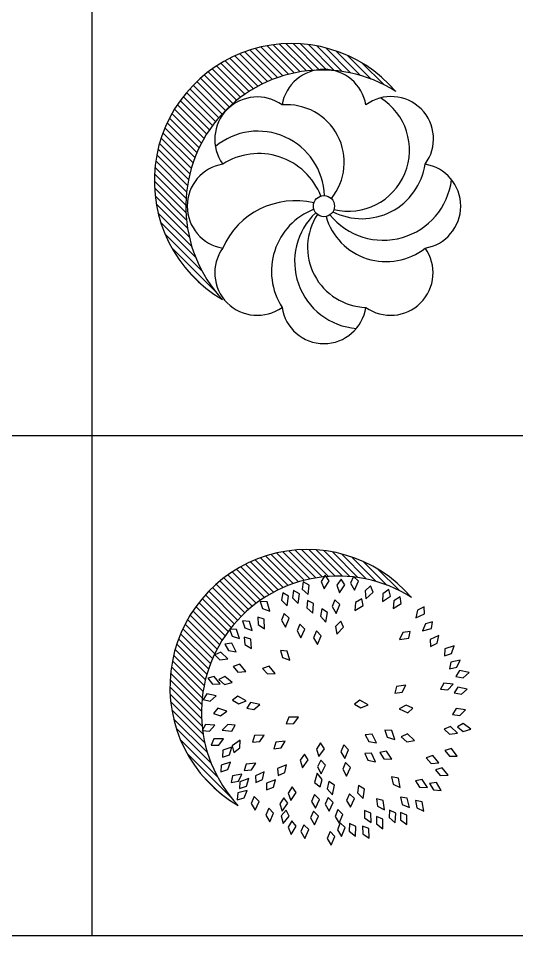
# Model space of a CAD drawing. Header units: millimetres. Extents: x -4017 to 59953, y -688 to 66564.
# Drawn here: x 11832 to 14185, y 9376 to 13705 of the extents above; entities that cross this region are included whole.
import ezdxf

# ---------------------------------------------------------------- set-up
doc = ezdxf.new("R2010")
doc.units = ezdxf.units.MM
doc.layers.add('www.cad-blocks.net', color=7, linetype='Continuous')

# ---------------------------------------------------------------- blocks, each defined once
blk = doc.blocks.new('A$C516926BB')
for p, q in [((14.6381, 38.5194), (14.6381, 0)), ((0, 2.361), (60.3118, 2.361)), ((0, 0), (62.4121, 0))]:
    blk.add_line(p, q)
blk = doc.blocks.new('A$C6AAC6A6D')
for p, q in [((0.6075, 1.2596), (0.478, 1.3891)), ((0.6337, 1.2669), (0.5048, 1.3958)), ((0.6607, 1.2732), (0.5325, 1.4014)), ((0.6889, 1.2785), (0.5614, 1.406)), ((0.7182, 1.2826), (0.5914, 1.4094)), ((0.7487, 1.2855), (0.6228, 1.4114)), ((0.7807, 1.2869), (0.6558, 1.4118)), ((0.8143, 1.2867), (0.6905, 1.4105)), ((0.8499, 1.2845), (0.7274, 1.407)), ((0.8877, 1.2801), (0.7669, 1.4009)), ((0.9285, 1.2727), (0.8098, 1.3915)), ((0.4893, 1.2107), (0.3572, 1.3428)), ((0.5115, 1.222), (0.3798, 1.3536)), ((0.5343, 1.2326), (0.4032, 1.3637)), ((0.5579, 1.2424), (0.4273, 1.373)), ((0.5823, 1.2514), (0.4522, 1.3815)), ((0.9732, 1.2615), (0.8574, 1.3773)), ((1.0234, 1.2446), (0.9123, 1.3557)), ((0.4271, 1.1727), (0.2936, 1.3062)), ((0.4472, 1.1861), (0.3142, 1.3191)), ((0.4679, 1.1987), (0.3354, 1.3313)), ((1.0832, 1.2182), (0.982, 1.3194)), ((0.3707, 1.1289), (0.2359, 1.2637)), ((0.3889, 1.1441), (0.2545, 1.2785)), ((0.4077, 1.1588), (0.2737, 1.2927)), ((0.3198, 1.0795), (0.1837, 1.2157)), ((0.3362, 1.0966), (0.2005, 1.2323)), ((0.3531, 1.1131), (0.2179, 1.2483)), ((0.289, 1.0436), (0.152, 1.1806)), ((0.3041, 1.0619), (0.1675, 1.1984)), ((0.2607, 1.0051), (0.1227, 1.143)), ((0.2745, 1.0246), (0.137, 1.1621)), ((0.2349, 0.964), (0.096, 1.1029)), ((0.2474, 0.9849), (0.109, 1.1233)), ((0.2119, 0.9202), (0.0719, 1.0602)), ((0.223, 0.9424), (0.0836, 1.0819)), ((0.1918, 0.8735), (0.0506, 1.0146)), ((0.2015, 0.8972), (0.0609, 1.0378)), ((0.1749, 0.8235), (0.0324, 0.966)), ((0.1829, 0.8489), (0.0411, 0.9907)), ((0.1617, 0.7699), (0.0177, 0.9139)), ((0.1678, 0.7972), (0.0246, 0.9404)), ((0.1567, 0.7416), (0.0118, 0.8864)), ((0.1502, 0.6812), (0.0032, 0.8281)), ((0.1528, 0.712), (0.0069, 0.8579)), ((0.149, 0.6489), (0.0009, 0.7971)), ((0.1496, 0.615), (0, 0.7646)), ((0.1521, 0.579), (0.0008, 0.7303)), ((0.1571, 0.5406), (0.0037, 0.694)), ((0.1651, 0.4992), (0.0091, 0.6552)), ((0.1773, 0.4536), (0.0176, 0.6133)), ((0.1956, 0.4019), (0.0305, 0.567)), ((0.2247, 0.3394), (0.0498, 0.5143)), ((0.2879, 0.2427), (0.081, 0.4497)), ((0.224, 0.2733), (0.1582, 0.3391))]:
    blk.add_line(p, q)
blk.add_circle((0.8009, 0.6446), 0.05)
for centre, radius, start, end in [((0.6484, 0.7635), 0.6484, 40.623, 239.745), ((0.7935, 0.6425), 0.6445, 57.4265, 222.9415), ((0.8009, 1.0896), 0.2006, 9.3989, 170.6011), ((0.4863, 0.9593), 0.2006, 54.3989, 215.6011), ((0.9161, 0.9094), 0.2888, 256.4237, 58.3832), ((1.1182, 0.9619), 0.2, 323.3264, 126.6736), ((0.6253, 0.8517), 0.2715, 320.8438, 94.7177), ((0.4892, 0.6843), 0.3142, 1.8748, 129.7194), ((0.4934, 0.578), 0.3146, 21.3429, 122.7691), ((0.3559, 0.6446), 0.2006, 99.3989, 260.6011), ((0.9803, 0.8871), 0.3016, 243.002, 351.5029), ((1.2459, 0.6446), 0.2006, 279.3989, 80.6011), ((1.081, 0.8081), 0.3243, 219.1067, 353.1332), ((0.6653, 0.2963), 0.3738, 76.3996, 156.2675), ((0.8683, 0.3368), 0.3151, 111.4574, 212.6403), ((0.9791, 0.383), 0.3166, 133.3144, 265.4759), ((1.0071, 0.4502), 0.2834, 146.8098, 268.3062), ((1.0947, 0.6784), 0.2958, 196.2578, 308.4346), ((0.4863, 0.33), 0.2006, 144.3989, 305.6011), ((1.1155, 0.33), 0.2006, 234.3989, 35.6011), ((0.8009, 0.1959), 0.2, 188.3264, 351.6736)]:
    blk.add_arc(centre, radius, start, end)
blk = doc.blocks.new('A$C09D832EE')
for p, q in [((0.6889, 1.262), (0.5614, 1.3895)), ((0.7182, 1.2661), (0.5914, 1.3929)), ((0.7487, 1.269), (0.6228, 1.3949)), ((0.7807, 1.2704), (0.6558, 1.3953)), ((0.8143, 1.2702), (0.6905, 1.394)), ((0.8499, 1.2681), (0.7274, 1.3905)), ((0.5343, 1.2161), (0.4032, 1.3472)), ((0.5579, 1.2259), (0.4273, 1.3565)), ((0.5823, 1.2349), (0.4522, 1.365)), ((0.6075, 1.2431), (0.478, 1.3726)), ((0.6337, 1.2504), (0.5048, 1.3793)), ((0.6607, 1.2567), (0.5325, 1.3849)), ((0.8877, 1.2636), (0.7669, 1.3845)), ((0.9285, 1.2562), (0.8098, 1.375)), ((0.9732, 1.245), (0.8574, 1.3608)), ((0.4472, 1.1696), (0.3142, 1.3026)), ((0.4679, 1.1822), (0.3354, 1.3148)), ((0.4893, 1.1942), (0.3572, 1.3263)), ((0.5115, 1.2055), (0.3798, 1.3371)), ((1.0234, 1.2281), (0.9123, 1.3392)), ((1.0832, 1.2017), (0.982, 1.3029)), ((0.3889, 1.1277), (0.2545, 1.262)), ((0.4077, 1.1423), (0.2737, 1.2762)), ((0.4271, 1.1562), (0.2936, 1.2897)), ((0.3362, 1.0801), (0.2005, 1.2158)), ((0.3531, 1.0966), (0.2179, 1.2318)), ((0.3707, 1.1124), (0.2359, 1.2472)), ((0.3041, 1.0454), (0.1675, 1.1819)), ((0.3198, 1.0631), (0.1837, 1.1992)), ((0.2607, 0.9886), (0.1227, 1.1265)), ((0.2745, 1.0081), (0.137, 1.1456)), ((0.289, 1.0271), (0.152, 1.1641)), ((0.2349, 0.9475), (0.096, 1.0865)), ((0.2474, 0.9684), (0.109, 1.1068)), ((0.2119, 0.9037), (0.0719, 1.0437)), ((0.223, 0.926), (0.0836, 1.0654)), ((0.1918, 0.857), (0.0506, 0.9982)), ((0.2015, 0.8807), (0.0609, 1.0213)), ((0.1829, 0.8324), (0.0411, 0.9742)), ((0.1678, 0.7807), (0.0246, 0.9239)), ((0.1749, 0.807), (0.0324, 0.9495)), ((0.1567, 0.7251), (0.0118, 0.87)), ((0.1617, 0.7534), (0.0177, 0.8974)), ((0.1528, 0.6955), (0.0069, 0.8414)), ((0.149, 0.6325), (0.0009, 0.7806)), ((0.1502, 0.6647), (0.0032, 0.8117)), ((0.1496, 0.5985), (0, 0.7481)), ((0.1521, 0.5625), (0.0008, 0.7138)), ((0.1571, 0.5242), (0.0037, 0.6775)), ((0.1651, 0.4827), (0.0091, 0.6387)), ((0.1773, 0.4371), (0.0176, 0.5968)), ((0.1956, 0.3854), (0.0305, 0.5505)), ((0.2247, 0.3229), (0.0498, 0.4978)), ((0.2879, 0.2263), (0.081, 0.4332)), ((0.224, 0.2568), (0.1582, 0.3226))]:
    blk.add_line(p, q)
at = {"linetype": 'ByBlock'}
for p, q in [((0.7322, 1.2748), (0.7139, 1.245)), ((0.7515, 1.2487), (0.7322, 1.2748)), ((0.8078, 1.2562), (0.7882, 1.2273)), ((0.8259, 1.2292), (0.8078, 1.2562)), ((0.8666, 1.2686), (0.8529, 1.2364)), ((0.8895, 1.2457), (0.8666, 1.2686)), ((0.6286, 1.243), (0.6251, 1.2082)), ((0.6573, 1.2279), (0.6286, 1.243)), ((0.6522, 1.1829), (0.6573, 1.2279)), ((0.7139, 1.245), (0.7275, 1.2104)), ((0.7275, 1.2104), (0.7515, 1.2487)), ((0.7882, 1.2273), (0.8001, 1.1921)), ((0.8001, 1.1921), (0.8259, 1.2292)), ((0.8529, 1.2364), (0.8714, 1.2042)), ((0.8714, 1.2042), (0.8895, 1.2457)), ((0.9474, 1.2241), (0.9219, 1.2003)), ((0.959, 1.1938), (0.9474, 1.2241)), ((0.5325, 1.1917), (0.5271, 1.1572)), ((0.5603, 1.1751), (0.5325, 1.1917)), ((0.553, 1.1306), (0.5603, 1.1751)), ((0.5834, 1.202), (0.579, 1.1673)), ((0.6117, 1.1861), (0.5834, 1.202)), ((0.6055, 1.1414), (0.6117, 1.1861)), ((0.6251, 1.2082), (0.6522, 1.1829)), ((0.9219, 1.2003), (0.9256, 1.1634)), ((0.9256, 1.1634), (0.959, 1.1938)), ((1.0048, 1.1873), (1.0029, 1.1502)), ((1.0029, 1.1502), (1.0406, 1.1752)), ((1.0338, 1.2069), (1.0048, 1.1873)), ((1.0406, 1.1752), (1.0338, 1.2069)), ((1.0866, 1.1723), (1.0568, 1.154)), ((1.092, 1.1404), (1.0866, 1.1723)), ((0.4265, 1.1512), (0.4365, 1.1177)), ((0.4587, 1.1482), (0.4265, 1.1512)), ((0.4713, 1.1048), (0.4587, 1.1482)), ((0.5271, 1.1572), (0.553, 1.1306)), ((0.579, 1.1673), (0.6055, 1.1414)), ((0.6494, 1.1551), (0.6468, 1.1203)), ((0.6785, 1.1408), (0.6494, 1.1551)), ((0.6747, 1.0958), (0.6785, 1.1408)), ((0.7793, 1.1584), (0.7657, 1.1262)), ((0.7657, 1.1262), (0.7842, 1.0941)), ((0.8023, 1.1355), (0.7793, 1.1584)), ((0.7842, 1.0941), (0.8023, 1.1355)), ((0.8764, 1.1452), (0.873, 1.1083)), ((0.873, 1.1083), (0.9116, 1.1316)), ((0.9062, 1.1636), (0.8764, 1.1452)), ((0.9116, 1.1316), (0.9062, 1.1636)), ((1.0568, 1.154), (1.0533, 1.117)), ((1.0533, 1.117), (1.092, 1.1404)), ((0.4365, 1.1177), (0.4713, 1.1048)), ((0.5401, 1.0941), (0.5264, 1.0619)), ((0.563, 1.0711), (0.5401, 1.0941)), ((0.6468, 1.1203), (0.6747, 1.0958)), ((0.7169, 1.1152), (0.7106, 1.0808)), ((0.7443, 1.0978), (0.7169, 1.1152)), ((0.7357, 1.0534), (0.7443, 1.0978)), ((1.1683, 1.1095), (1.1613, 1.0731)), ((1.1613, 1.0731), (1.202, 1.0926)), ((1.1996, 1.1249), (1.1683, 1.1095)), ((1.202, 1.0926), (1.1996, 1.1249)), ((0.3433, 1.0588), (0.3537, 1.0255)), ((0.3756, 1.0562), (0.3433, 1.0588)), ((0.3886, 1.0129), (0.3756, 1.0562)), ((0.4148, 1.0771), (0.4164, 1.0422)), ((0.4454, 1.0664), (0.4148, 1.0771)), ((0.4164, 1.0422), (0.4471, 1.0213)), ((0.4471, 1.0213), (0.4454, 1.0664)), ((0.5264, 1.0619), (0.5449, 1.0297)), ((0.5449, 1.0297), (0.563, 1.0711)), ((0.6137, 1.0434), (0.6, 1.0112)), ((0.6366, 1.0205), (0.6137, 1.0434)), ((0.7106, 1.0808), (0.7357, 1.0534)), ((0.8064, 1.058), (0.7823, 1.0326)), ((0.8198, 1.0285), (0.8064, 1.058)), ((1.2058, 1.0457), (1.1918, 1.0113)), ((1.2396, 1.0547), (1.2058, 1.0457)), ((1.2356, 1.0225), (1.2396, 1.0547)), ((0.282, 1.0194), (0.2936, 0.9865)), ((0.3144, 1.018), (0.282, 1.0194)), ((0.329, 0.9753), (0.3144, 1.018)), ((0.3537, 1.0255), (0.3886, 1.0129)), ((0.6, 1.0112), (0.6185, 0.9791)), ((0.6185, 0.9791), (0.6366, 1.0205)), ((0.6917, 1.0112), (0.678, 0.9791)), ((0.7146, 0.9883), (0.6917, 1.0112)), ((0.7823, 1.0326), (0.7884, 0.996)), ((0.7884, 0.996), (0.8198, 1.0285)), ((1.1003, 1.0039), (1.0831, 0.9711)), ((1.1348, 1.0096), (1.1003, 1.0039)), ((1.1277, 0.978), (1.1348, 1.0096)), ((1.1918, 1.0113), (1.2356, 1.0225)), ((0.2916, 0.9532), (0.2595, 0.9493)), ((0.3131, 0.9135), (0.2916, 0.9532)), ((0.2936, 0.9865), (0.329, 0.9753)), ((0.3506, 0.9822), (0.3542, 0.9474)), ((0.3818, 0.9732), (0.3506, 0.9822)), ((0.3859, 0.9282), (0.3818, 0.9732)), ((0.678, 0.9791), (0.6965, 0.9469)), ((0.6965, 0.9469), (0.7146, 0.9883)), ((1.0831, 0.9711), (1.1277, 0.978)), ((1.2698, 0.9898), (1.2287, 0.9708)), ((1.2287, 0.9708), (1.2307, 0.9384)), ((1.2307, 0.9384), (1.2623, 0.9534)), ((1.2623, 0.9534), (1.2698, 0.9898)), ((0.2411, 0.9117), (0.2114, 0.8987)), ((0.2731, 0.8798), (0.2411, 0.9117)), ((0.2595, 0.9493), (0.2764, 0.9187)), ((0.2764, 0.9187), (0.3131, 0.9135)), ((0.3542, 0.9474), (0.3859, 0.9282)), ((0.5216, 0.9194), (0.5318, 0.8859)), ((0.5539, 0.9165), (0.5216, 0.9194)), ((0.5666, 0.8732), (0.5539, 0.9165)), ((1.2984, 0.9265), (1.2965, 0.8942)), ((1.3414, 0.9405), (1.2984, 0.9265)), ((1.3296, 0.9053), (1.3414, 0.9405)), ((0.2114, 0.8987), (0.2364, 0.8743)), ((0.2364, 0.8743), (0.2731, 0.8798)), ((0.5318, 0.8859), (0.5666, 0.8732)), ((1.2965, 0.8942), (1.3296, 0.9053)), ((1.3709, 0.8733), (1.3265, 0.8648)), ((1.3549, 0.8399), (1.3709, 0.8733)), ((0.3295, 0.8542), (0.2987, 0.8443)), ((0.2987, 0.8443), (0.3211, 0.8175)), ((0.3581, 0.8193), (0.3295, 0.8542)), ((0.4678, 0.8454), (0.4371, 0.8348)), ((0.4371, 0.8348), (0.4601, 0.8084)), ((0.4971, 0.811), (0.4678, 0.8454)), ((1.3265, 0.8648), (1.3206, 0.8329)), ((1.3206, 0.8329), (1.3549, 0.8399)), ((1.3676, 0.8241), (1.3504, 0.7967)), ((1.412, 0.8156), (1.3676, 0.8241)), ((0.2096, 0.7971), (0.1786, 0.7878)), ((0.1786, 0.7878), (0.2004, 0.7605)), ((0.2375, 0.7616), (0.2096, 0.7971)), ((0.2593, 0.797), (0.2308, 0.7815)), ((0.2308, 0.7815), (0.2578, 0.7593)), ((0.2939, 0.7679), (0.2593, 0.797)), ((0.3211, 0.8175), (0.3581, 0.8193)), ((0.4601, 0.8084), (0.4971, 0.811)), ((1.3504, 0.7967), (1.3847, 0.7904)), ((1.3847, 0.7904), (1.412, 0.8156)), ((0.2004, 0.7605), (0.2375, 0.7616)), ((0.2578, 0.7593), (0.2939, 0.7679)), ((1.0691, 0.7489), (1.0614, 0.7175)), ((1.1139, 0.7549), (1.0691, 0.7489)), ((1.096, 0.7224), (1.1139, 0.7549)), ((1.2923, 0.7653), (1.2771, 0.7367)), ((1.2771, 0.7367), (1.3118, 0.733)), ((1.3372, 0.76), (1.2923, 0.7653)), ((1.3118, 0.733), (1.3372, 0.76)), ((1.3598, 0.7465), (1.3418, 0.7196)), ((1.4039, 0.7369), (1.3598, 0.7465)), ((1.376, 0.7124), (1.4039, 0.7369)), ((0.1748, 0.7151), (0.1563, 0.6885)), ((0.2187, 0.7046), (0.1748, 0.7151)), ((0.1903, 0.6807), (0.2187, 0.7046)), ((0.3211, 0.7042), (0.2956, 0.6842)), ((0.36, 0.6814), (0.3211, 0.7042)), ((1.0614, 0.7175), (1.096, 0.7224)), ((1.3418, 0.7196), (1.376, 0.7124)), ((0.1563, 0.6885), (0.1903, 0.6807)), ((0.2956, 0.6842), (0.3259, 0.6668)), ((0.3259, 0.6668), (0.36, 0.6814)), ((0.3809, 0.6744), (0.3625, 0.6476)), ((0.4249, 0.6642), (0.3809, 0.6744)), ((0.3967, 0.6401), (0.4249, 0.6642)), ((0.8965, 0.6853), (0.8711, 0.6652)), ((0.8711, 0.6652), (0.9015, 0.6479)), ((0.9355, 0.6626), (0.8965, 0.6853)), ((0.9015, 0.6479), (0.9355, 0.6626)), ((1.1157, 0.6618), (1.0829, 0.6445)), ((1.1473, 0.6471), (1.1157, 0.6618)), ((0.2258, 0.6467), (0.2055, 0.6215)), ((0.2055, 0.6215), (0.2389, 0.6113)), ((0.2689, 0.6331), (0.2258, 0.6467)), ((0.2389, 0.6113), (0.2689, 0.6331)), ((0.3625, 0.6476), (0.3967, 0.6401)), ((1.0829, 0.6445), (1.1237, 0.625)), ((1.1237, 0.625), (1.1473, 0.6471)), ((1.3506, 0.6448), (1.3346, 0.6166)), ((1.3346, 0.6166), (1.3693, 0.612)), ((1.3953, 0.6384), (1.3506, 0.6448)), ((1.3693, 0.612), (1.3953, 0.6384)), ((0.1674, 0.5704), (0.1528, 0.5415)), ((0.2124, 0.5661), (0.1674, 0.5704)), ((0.1876, 0.5385), (0.2124, 0.5661)), ((0.2727, 0.5705), (0.2472, 0.5436)), ((0.3074, 0.5666), (0.2727, 0.5705)), ((0.292, 0.5381), (0.3074, 0.5666)), ((0.5611, 0.6038), (0.5496, 0.5735)), ((0.5496, 0.5735), (0.5845, 0.5742)), ((0.6063, 0.6042), (0.5611, 0.6038)), ((0.5845, 0.5742), (0.6063, 0.6042)), ((1.3848, 0.5749), (1.3569, 0.5585)), ((1.4204, 0.5471), (1.3848, 0.5749)), ((0.1528, 0.5415), (0.1876, 0.5385)), ((0.2472, 0.5436), (0.292, 0.5381)), ((0.445, 0.5198), (0.3999, 0.5175)), ((0.4245, 0.4889), (0.445, 0.5198)), ((0.9546, 0.5236), (0.9224, 0.5204)), ((0.9224, 0.5204), (0.9386, 0.4894)), ((0.9752, 0.4834), (0.9546, 0.5236)), ((1.0148, 0.5434), (1.0263, 0.5104)), ((1.0472, 0.5418), (1.0148, 0.5434)), ((1.0616, 0.499), (1.0472, 0.5418)), ((1.1215, 0.526), (1.0921, 0.5122)), ((1.1543, 0.4949), (1.1215, 0.526)), ((1.3247, 0.5611), (1.2953, 0.5477)), ((1.2953, 0.5477), (1.3206, 0.5236)), ((1.3206, 0.5236), (1.3572, 0.5297)), ((1.3572, 0.5297), (1.3247, 0.5611)), ((1.3569, 0.5585), (1.3846, 0.5372)), ((1.3846, 0.5372), (1.4204, 0.5471)), ((0.2071, 0.5021), (0.1954, 0.4718)), ((0.2523, 0.5023), (0.2071, 0.5021)), ((0.2303, 0.4724), (0.2523, 0.5023)), ((0.3309, 0.4961), (0.2941, 0.4699)), ((0.3302, 0.459), (0.3309, 0.4961)), ((0.3999, 0.5175), (0.3897, 0.4867)), ((0.3897, 0.4867), (0.4245, 0.4889)), ((0.4995, 0.4865), (0.4911, 0.4552)), ((0.5445, 0.4915), (0.4995, 0.4865)), ((0.5258, 0.4594), (0.5445, 0.4915)), ((0.7115, 0.4828), (0.6916, 0.4541)), ((0.7293, 0.4557), (0.7115, 0.4828)), ((0.9386, 0.4894), (0.9752, 0.4834)), ((1.0263, 0.5104), (1.0616, 0.499)), ((1.0921, 0.5122), (1.1178, 0.4884)), ((1.1178, 0.4884), (1.1543, 0.4949)), ((0.1954, 0.4718), (0.2303, 0.4724)), ((0.2501, 0.4484), (0.2484, 0.416)), ((0.293, 0.4626), (0.2501, 0.4484)), ((0.2815, 0.4273), (0.293, 0.4626)), ((0.2941, 0.4699), (0.3019, 0.4384)), ((0.3019, 0.4384), (0.3302, 0.459)), ((0.4911, 0.4552), (0.5258, 0.4594)), ((0.6916, 0.4541), (0.7031, 0.4189)), ((0.7031, 0.4189), (0.7293, 0.4557)), ((0.8203, 0.4733), (0.8067, 0.4411)), ((0.8067, 0.4411), (0.8252, 0.4089)), ((0.8433, 0.4503), (0.8203, 0.4733)), ((0.8252, 0.4089), (0.8433, 0.4503)), ((0.9518, 0.4345), (0.9194, 0.433)), ((0.9702, 0.3932), (0.9518, 0.4345)), ((1.0227, 0.4439), (0.991, 0.4373)), ((0.991, 0.4373), (1.0104, 0.4082)), ((1.0475, 0.4061), (1.0227, 0.4439)), ((1.3287, 0.4564), (1.2978, 0.4469)), ((1.2978, 0.4469), (1.3197, 0.4198)), ((1.3568, 0.421), (1.3287, 0.4564)), ((0.2853, 0.3924), (0.2422, 0.3786)), ((0.2484, 0.416), (0.2815, 0.4273)), ((0.2733, 0.3572), (0.2853, 0.3924)), ((0.6346, 0.4297), (0.6143, 0.4012)), ((0.6143, 0.4012), (0.6255, 0.3658)), ((0.6255, 0.3658), (0.6521, 0.4024)), ((0.6521, 0.4024), (0.6346, 0.4297)), ((0.7126, 0.402), (0.6969, 0.3707)), ((0.734, 0.3777), (0.7126, 0.402)), ((0.8296, 0.3904), (0.8159, 0.3583)), ((0.8525, 0.3675), (0.8296, 0.3904)), ((0.9194, 0.433), (0.934, 0.4012)), ((0.934, 0.4012), (0.9702, 0.3932)), ((1.0104, 0.4082), (1.0475, 0.4061)), ((1.2407, 0.4233), (1.21, 0.4131)), ((1.21, 0.4131), (1.2326, 0.3864)), ((1.2697, 0.3886), (1.2407, 0.4233)), ((1.3197, 0.4198), (1.3568, 0.421)), ((0.2422, 0.3786), (0.2401, 0.3463)), ((0.2401, 0.3463), (0.2733, 0.3572)), ((0.3602, 0.3832), (0.351, 0.3521)), ((0.351, 0.3521), (0.3858, 0.3555)), ((0.4052, 0.3872), (0.3602, 0.3832)), ((0.3858, 0.3555), (0.4052, 0.3872)), ((0.5497, 0.3802), (0.5086, 0.3615)), ((0.5086, 0.3615), (0.5103, 0.3292)), ((0.5419, 0.3439), (0.5497, 0.3802)), ((0.6969, 0.3707), (0.7134, 0.3375)), ((0.7134, 0.3375), (0.734, 0.3777)), ((0.8159, 0.3583), (0.8344, 0.3261)), ((0.8344, 0.3261), (0.8525, 0.3675)), ((1.2326, 0.3864), (1.2697, 0.3886)), ((1.285, 0.3653), (1.2541, 0.3554)), ((1.2541, 0.3554), (1.2764, 0.3285)), ((1.3135, 0.3302), (1.285, 0.3653)), ((0.2953, 0.3279), (0.2889, 0.2962)), ((0.3398, 0.3358), (0.2953, 0.3279)), ((0.3232, 0.3026), (0.3398, 0.3358)), ((0.3728, 0.3144), (0.33, 0.3)), ((0.3614, 0.2791), (0.3728, 0.3144)), ((0.445, 0.3463), (0.4037, 0.3278)), ((0.4037, 0.3278), (0.4053, 0.2955)), ((0.4053, 0.2955), (0.437, 0.3101)), ((0.437, 0.3101), (0.445, 0.3463)), ((0.4988, 0.3091), (0.4564, 0.2934)), ((0.4884, 0.2735), (0.4988, 0.3091)), ((0.5103, 0.3292), (0.5419, 0.3439)), ((0.6956, 0.3394), (0.6833, 0.2959)), ((0.7183, 0.31), (0.6956, 0.3394)), ((0.7091, 0.2763), (0.7183, 0.31)), ((1.0464, 0.3223), (1.0537, 0.2881)), ((1.0783, 0.3167), (1.0464, 0.3223)), ((1.0874, 0.2725), (1.0783, 0.3167)), ((1.1906, 0.31), (1.1589, 0.3034)), ((1.1589, 0.3034), (1.1784, 0.2743)), ((1.2154, 0.2723), (1.1906, 0.31)), ((1.2764, 0.3285), (1.3135, 0.3302)), ((0.2889, 0.2962), (0.3232, 0.3026)), ((0.33, 0.3), (0.3284, 0.2676)), ((0.3284, 0.2676), (0.3614, 0.2791)), ((0.4564, 0.2934), (0.4558, 0.261)), ((0.4558, 0.261), (0.4884, 0.2735)), ((0.5769, 0.2754), (0.5581, 0.246)), ((0.5957, 0.249), (0.5769, 0.2754)), ((0.6833, 0.2959), (0.7091, 0.2763)), ((0.7495, 0.3005), (0.7429, 0.2662)), ((0.7429, 0.2662), (0.7676, 0.2385)), ((0.7767, 0.2828), (0.7495, 0.3005)), ((0.7676, 0.2385), (0.7767, 0.2828)), ((0.891, 0.2814), (0.8858, 0.2468)), ((0.9189, 0.2649), (0.891, 0.2814)), ((0.9117, 0.2203), (0.9189, 0.2649)), ((1.0537, 0.2881), (1.0874, 0.2725)), ((1.1784, 0.2743), (1.2154, 0.2723)), ((1.2581, 0.2967), (1.226, 0.2919)), ((1.226, 0.2919), (1.2438, 0.2618)), ((1.2438, 0.2618), (1.2807, 0.2576)), ((1.2807, 0.2576), (1.2581, 0.2967)), ((0.3213, 0.2468), (0.317, 0.2146)), ((0.317, 0.2146), (0.3509, 0.2233)), ((0.3652, 0.2576), (0.3213, 0.2468)), ((0.3509, 0.2233), (0.3652, 0.2576)), ((0.3978, 0.2296), (0.3841, 0.1974)), ((0.4207, 0.2067), (0.3978, 0.2296)), ((0.5376, 0.2245), (0.5183, 0.1954)), ((0.556, 0.1978), (0.5376, 0.2245)), ((0.5581, 0.246), (0.5709, 0.2112)), ((0.5709, 0.2112), (0.5957, 0.249)), ((0.6824, 0.2388), (0.6688, 0.2067)), ((0.7054, 0.2159), (0.6824, 0.2388)), ((0.7474, 0.2252), (0.7335, 0.1931)), ((0.7701, 0.2021), (0.7474, 0.2252)), ((0.8481, 0.2433), (0.8344, 0.2111)), ((0.871, 0.2203), (0.8481, 0.2433)), ((0.8529, 0.1789), (0.871, 0.2203)), ((0.8858, 0.2468), (0.9117, 0.2203)), ((0.9754, 0.2192), (0.9802, 0.1845)), ((1.0069, 0.2112), (0.9754, 0.2192)), ((1.0886, 0.2264), (1.0966, 0.1923)), ((1.1207, 0.2214), (1.0886, 0.2264)), ((1.1305, 0.1773), (1.1207, 0.2214)), ((0.3841, 0.1974), (0.4026, 0.1653)), ((0.4026, 0.1653), (0.4207, 0.2067)), ((0.4665, 0.1745), (0.4529, 0.1423)), ((0.4894, 0.1516), (0.4665, 0.1745)), ((0.5183, 0.1954), (0.5306, 0.1604)), ((0.5306, 0.1604), (0.556, 0.1978)), ((0.6688, 0.2067), (0.6873, 0.1745)), ((0.6873, 0.1745), (0.7054, 0.2159)), ((0.7335, 0.1931), (0.7517, 0.1608)), ((0.7517, 0.1608), (0.7701, 0.2021)), ((0.8344, 0.2111), (0.8529, 0.1789)), ((0.9802, 0.1845), (1.0125, 0.1664)), ((1.0125, 0.1664), (1.0069, 0.2112)), ((1.0966, 0.1923), (1.1305, 0.1773)), ((1.1596, 0.2116), (1.166, 0.1772)), ((1.1914, 0.2051), (1.1596, 0.2116)), ((1.166, 0.1772), (1.1991, 0.1606)), ((1.1991, 0.1606), (1.1914, 0.2051)), ((0.4529, 0.1423), (0.4714, 0.1102)), ((0.4714, 0.1102), (0.4894, 0.1516)), ((0.5481, 0.1653), (0.5258, 0.1384)), ((0.5258, 0.1384), (0.5343, 0.1023)), ((0.5343, 0.1023), (0.5635, 0.1367)), ((0.5635, 0.1367), (0.5481, 0.1653)), ((0.678, 0.1608), (0.6643, 0.1287)), ((0.7009, 0.1379), (0.678, 0.1608)), ((0.6828, 0.0965), (0.7009, 0.1379)), ((0.793, 0.1685), (0.7796, 0.1362)), ((0.7796, 0.1362), (0.7984, 0.1042)), ((0.8161, 0.1458), (0.793, 0.1685)), ((0.7984, 0.1042), (0.8161, 0.1458)), ((0.9186, 0.1635), (0.9192, 0.1286)), ((0.9489, 0.1519), (0.9186, 0.1635)), ((0.9493, 0.1067), (0.9489, 0.1519)), ((0.976, 0.1359), (0.9753, 0.101)), ((1.0058, 0.1232), (0.976, 0.1359)), ((1.037, 0.1653), (1.0351, 0.1304)), ((1.0351, 0.1304), (1.0635, 0.1064)), ((1.0664, 0.1515), (1.037, 0.1653)), ((1.0635, 0.1064), (1.0664, 0.1515)), ((1.089, 0.1546), (1.0892, 0.1196)), ((1.1191, 0.1426), (1.089, 0.1546)), ((1.1189, 0.0974), (1.1191, 0.1426)), ((0.5763, 0.1149), (0.5587, 0.0847)), ((0.5731, 0.0505), (0.5962, 0.0894)), ((0.5962, 0.0894), (0.5763, 0.1149)), ((0.6322, 0.0965), (0.6185, 0.0643)), ((0.6551, 0.0736), (0.6322, 0.0965)), ((0.6643, 0.1287), (0.6828, 0.0965)), ((0.8045, 0.1057), (0.7911, 0.0734)), ((0.8276, 0.0829), (0.8045, 0.1057)), ((0.8479, 0.1018), (0.8466, 0.0669)), ((0.8775, 0.0886), (0.8479, 0.1018)), ((0.8754, 0.0434), (0.8775, 0.0886)), ((0.9087, 0.0894), (0.9102, 0.0545)), ((0.9393, 0.0786), (0.9087, 0.0894)), ((0.9192, 0.1286), (0.9493, 0.1067)), ((0.9753, 0.101), (1.0045, 0.078)), ((1.0045, 0.078), (1.0058, 0.1232)), ((1.0892, 0.1196), (1.1189, 0.0974)), ((0.5587, 0.0847), (0.5731, 0.0505)), ((0.6185, 0.0643), (0.637, 0.0322)), ((0.637, 0.0322), (0.6551, 0.0736)), ((0.756, 0.0643), (0.7423, 0.0322)), ((0.7789, 0.0414), (0.756, 0.0643)), ((0.7911, 0.0734), (0.8098, 0.0414)), ((0.8098, 0.0414), (0.8276, 0.0829)), ((0.8466, 0.0669), (0.8754, 0.0434)), ((0.9102, 0.0545), (0.9408, 0.0334)), ((0.9408, 0.0334), (0.9393, 0.0786)), ((0.7423, 0.0322), (0.7608, 0)), ((0.7608, 0), (0.7789, 0.0414))]:
    blk.add_line(p, q, dxfattribs=at)
for centre, radius, start, end in [((0.6484, 0.747), 0.6484, 40.623, 239.745), ((0.7935, 0.626), 0.6445, 57.4265, 222.9415)]:
    blk.add_arc(centre, radius, start, end)

msp = doc.modelspace()

# ---------------------------------------------------------------- block references
at = {"xscale": 1000, "yscale": 1000, "zscale": 1000}
for name, p in [('A$C6AAC6A6D', (12474.1, 12174.3)), ('A$C09D832EE', (12547.9, 9802.4))]:
    msp.add_blockref(name, p, dxfattribs=at)
at = {"layer": 'www.cad-blocks.net', "color": 155, "true_color": 0x546d8e, "xscale": 1000, "yscale": 1000, "zscale": 1000}
msp.add_blockref('A$C516926BB', (-2458.7, 9375.6), dxfattribs=at)

doc.saveas('drawing.dxf')
